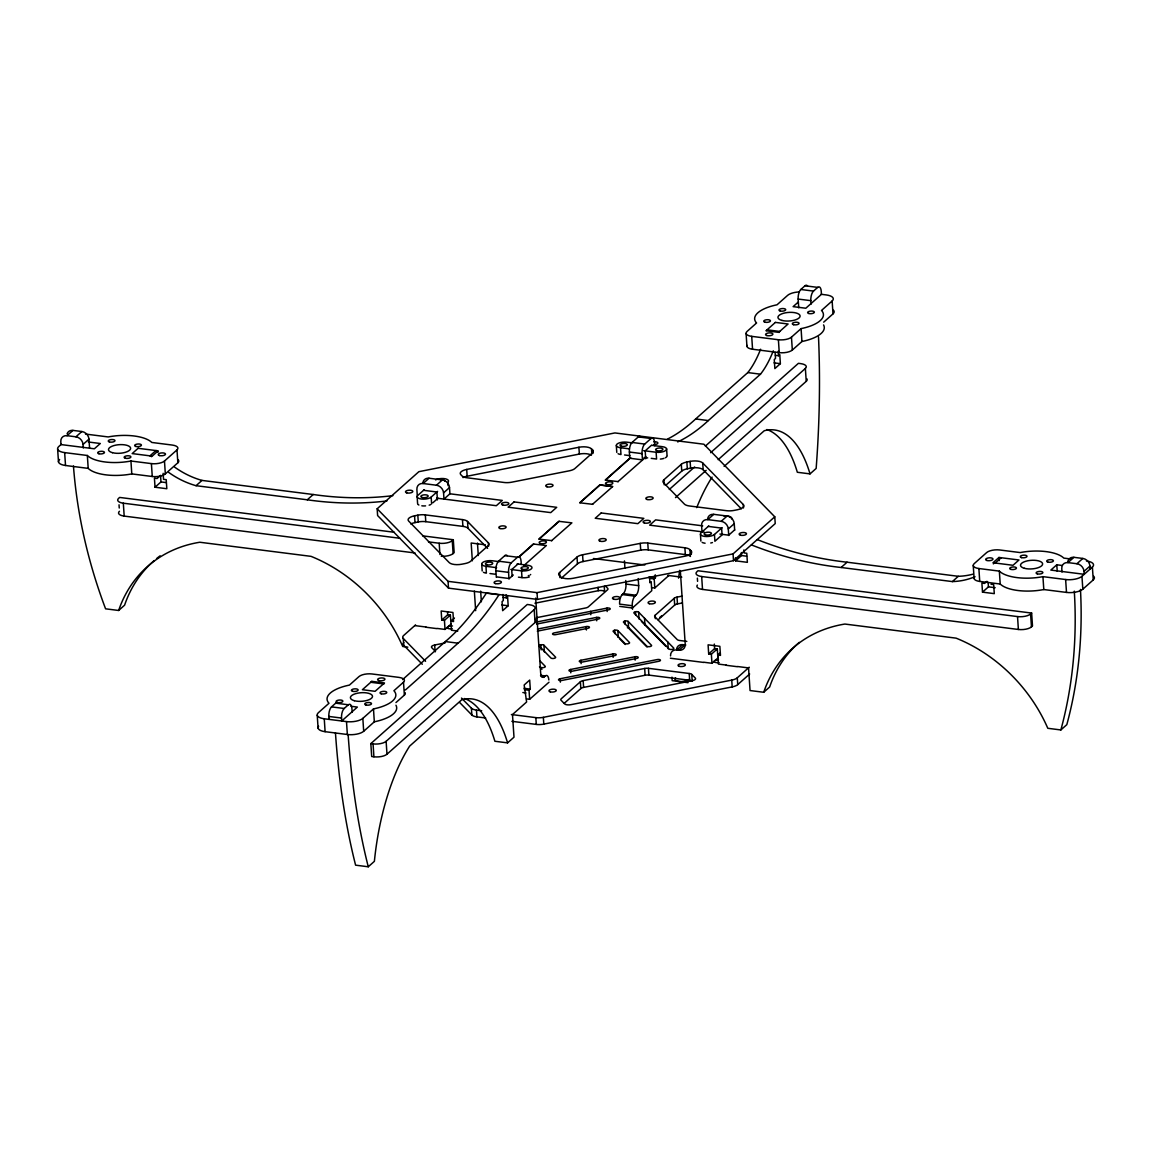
<?xml version="1.0" encoding="UTF-8"?>
<svg xmlns="http://www.w3.org/2000/svg" width="1152" height="1152" viewBox="0 0 1152 1152"><rect width="100%" height="100%" fill="white"/><g stroke="black" fill="none" stroke-linecap="round" stroke-linejoin="round"><path stroke-width="1.5" d="M88.33 441.994L100.296 443.506L94.363 448.79L60.984 444.571L60.797 441.619A7.387 6.077 48.4 0 1 67.018 435.686L72.965 430.402L81.864 431.525A7.387 6.077 48.4 0 1 88.978 439.157L89.568 447.955M61.358 444.24L58.752 446.558A12.312 4.795 -3.8 0 0 64.656 452.606L87.35 455.486A34.459 13.406 -3.8 0 0 130.939 461.016L151.402 463.608A9.85 3.83 -3.8 0 0 164.477 461.03L176.99 449.899A9.85 3.83 -3.8 0 0 172.267 445.061L151.79 442.454A34.459 13.406 -3.8 0 0 108.202 436.939L85.507 434.059M67.018 435.686L75.917 436.81L81.864 431.525M83.275 447.97L83.045 444.442L88.978 439.157M160.661 475.344L157.09 478.512L154.426 478.166L155.03 487.224L166.824 488.722L166.219 479.664L163.541 479.333L163.152 473.299M59.602 459.461A12.312 4.795 -3.8 0 0 65.52 465.494L88.2 468.374A34.459 13.406 -3.8 0 0 131.789 473.904L152.266 476.496A9.85 3.83 -3.8 0 0 165.326 473.918L177.854 462.787A9.85 3.83 -3.8 0 0 178.186 459.835M155.03 487.224L160.978 481.939L166.032 482.573M168.682 472.406A80.698 66.47 48.4 0 0 196.056 485.698L202.003 480.413L313.229 494.51A350.798 288.936 48.4 0 0 392.89 495.662M73.454 465.998A496.541 408.989 48.4 0 0 105.581 608.818L118.642 610.474L124.589 605.189A144.562 119.074 48.4 0 1 154.181 560.578M196.056 485.698L307.282 499.795L313.229 494.51M377.165 508.781L418.882 471.672L614.909 432.936L703.886 444.226L774.778 516.802L775.224 523.584L733.507 560.693L537.48 599.414L448.502 588.139L377.611 515.563L377.165 508.781L448.056 581.342L537.019 592.632L733.061 553.896L774.778 516.802M423.101 483.523L429.048 478.238L442.397 479.923A7.387 6.077 48.4 0 1 449.51 487.57L449.928 493.79L443.981 499.075L443.563 492.854A7.387 6.077 48.4 0 0 436.45 485.222L423.101 483.523A7.387 6.077 48.4 0 0 416.88 489.47L417.312 496.022M424.238 489.701L417.83 495.403A7.387 2.88 -3.8 0 0 421.373 499.032A7.387 2.88 -3.8 0 0 431.165 497.102L437.587 491.386M436.45 485.222L442.397 479.923M443.563 492.854L449.51 487.57M432.907 502.747L438.034 498.182M428.486 541.886L439.186 543.24A9.85 3.83 -3.8 0 0 452.261 540.662L453.298 539.741L454.162 552.629L453.11 553.565A9.85 3.83 -3.8 0 1 441.245 556.258M415.555 624.902L403.632 635.515A9.85 3.83 -3.8 0 0 403.286 638.467L403.733 645.264L422.309 664.272M329.04 719.381L328.838 716.443A7.387 3.053 -82.8 0 1 331.517 706.882L335.693 703.166A7.387 3.053 -82.8 0 1 338.04 703.181M798.739 307.843L798.149 299.059A7.387 3.053 -82.8 0 1 800.827 289.483L805.003 285.768L817.675 287.381A7.387 3.053 -82.8 0 1 821.261 291.384L821.448 294.322L805.81 308.232L793.123 306.634L798.35 301.997M496.325 577.31L495.893 570.758A7.387 3.053 -82.8 0 1 498.571 561.182L504.821 555.624A7.387 3.053 -82.8 0 1 507.168 555.638M618.264 481.622L605.246 480.082L629.798 458.251L629.381 452.03A7.387 3.053 -82.8 0 1 632.059 442.454L638.309 436.896L650.995 438.494A7.387 3.053 -82.8 0 1 654.566 442.512L654.797 445.781M454.45 618.019L450.878 621.202L453.557 621.533L452.952 612.49L441.158 610.992L441.763 620.035L447.71 614.75L450.374 615.096L451.483 630.245L457.805 631.051M351.014 706.277L357.365 707.083L341.712 720.994L341.525 718.056A7.387 3.053 -82.8 0 1 344.203 708.48L348.365 704.779A7.387 3.053 -82.8 0 1 351.95 708.782L352.181 712.296M811.066 304.186L810.821 300.658A7.387 3.053 -82.8 0 1 813.499 291.096L817.675 287.381M441.763 620.035L444.427 620.381L450.374 615.096M508.997 578.923L508.565 572.357A7.387 3.053 -82.8 0 1 511.243 562.795L517.507 557.222A7.387 3.053 -82.8 0 1 521.078 561.226L521.294 564.336M629.798 458.251L642.47 459.864L642.053 453.643A7.387 3.053 -82.8 0 1 644.731 444.067L650.995 438.494M519.149 556.661L533.362 544.018L546.365 545.558L523.858 565.574M519.12 556.906L533.678 543.96M539.208 539.035L559.195 521.251M580.061 502.704L600.048 484.92L612.734 486.533L592.416 504.374M605.578 480.01L630.72 457.646M517.954 564.019L511.69 569.578L512.122 575.914M651.442 445.291L645.192 450.85L645.71 458.77M437.141 628.43L445.032 629.424L450.979 624.139M513.274 574.992L509.314 578.52L496.627 576.907M551.563 540.706L571.882 522.864L558.878 521.323L538.877 539.107L551.894 540.648M617.933 481.68L646.056 456.898M402.581 679.622L445.363 641.563A350.798 144.691 -82.8 0 0 486.331 593.15L499.003 594.763A350.798 144.691 -82.8 0 1 458.05 643.176L405.893 689.544A80.698 33.278 -82.8 0 1 404.669 690.163M667.354 439.171A350.798 144.691 -82.8 0 0 695.664 418.954L747.806 372.571A80.698 33.278 -82.8 0 0 760.608 349.214M362.837 718.373L373.478 708.912A34.459 13.406 -3.8 0 0 393.912 690.739L403.502 682.2A9.85 3.83 -3.8 0 0 398.779 677.362L372.096 673.978A9.85 3.83 -3.8 0 0 359.021 676.555L349.43 685.094A34.459 13.406 -3.8 0 0 328.982 703.267L318.355 712.728A12.312 4.795 -3.8 0 0 324.259 718.776L346.493 721.598A12.312 4.795 -3.8 0 0 362.837 718.373L363.686 731.275A12.312 4.795 -3.8 0 1 347.357 734.501L325.109 731.678A12.312 4.795 -3.8 0 1 318.614 726.25M799.344 291.931A12.312 4.795 -3.8 0 0 787.651 295.344L777.01 304.805A34.459 13.406 -3.8 0 0 756.576 322.978L746.986 331.517A9.85 3.83 -3.8 0 0 751.709 336.355L778.392 339.739A9.85 3.83 -3.8 0 0 791.467 337.147L801.072 328.622A34.459 13.406 -3.8 0 0 821.506 310.45L832.147 300.974A12.312 4.795 -3.8 0 0 826.229 294.926L821.102 294.278M503.165 597.427L506.333 597.83L507.586 596.707L508.19 605.765L502.661 610.675L502.056 601.632L503.309 600.509L502.906 594.475M775.368 355.334L778.536 355.738L779.789 354.629L780.379 363.672L774.864 368.582L774.259 359.539L775.512 358.43L775.109 352.397M677.664 441.922A350.798 144.691 -82.8 0 0 708.336 420.566L760.478 374.184A80.698 33.278 -82.8 0 0 773.294 350.813M363.686 731.275L374.328 721.8A34.459 13.406 -3.8 0 0 395.957 705.24M395.971 702.562L404.366 695.088A9.85 3.83 -3.8 0 0 405.072 692.597M747.058 345.413A9.85 3.83 -3.8 0 0 752.558 349.243L779.256 352.627A9.85 3.83 -3.8 0 0 792.331 350.05L801.922 341.51A34.459 13.406 -3.8 0 0 823.55 324.936M823.694 322.157L832.997 313.877A12.312 4.795 -3.8 0 0 833.429 310.176M691.142 550.886A9.85 3.83 -3.8 0 1 685.238 556.128L573.034 578.304A9.85 3.83 -3.8 0 1 560.448 576.706L559.267 575.496A9.85 3.83 -3.8 0 1 559.613 572.544L577.008 557.064A9.85 3.83 -3.8 0 1 582.566 554.774L640.253 543.37A9.85 3.83 -3.8 0 1 647.77 543.082L684.893 547.79A9.85 3.83 -3.8 0 1 689.962 549.677L691.142 550.886L691.373 554.285M743.285 504.504A9.85 3.83 -3.8 0 1 737.381 509.76L734.112 510.408A9.85 3.83 -3.8 0 1 726.61 510.696L689.486 505.987A9.85 3.83 -3.8 0 1 684.418 504.101L663.552 482.746A9.85 3.83 -3.8 0 1 663.898 479.794L681.307 464.314A9.85 3.83 -3.8 0 1 686.866 462.024L690.12 461.376A9.85 3.83 -3.8 0 1 702.706 462.974L743.285 504.504L743.515 507.902M370.829 743.616L527.27 604.483L529.488 604.771A9.85 3.83 -3.8 0 1 534.211 609.61L535.075 622.498L386.986 754.214A9.85 3.83 -3.8 0 1 373.91 756.792L371.693 756.518L370.829 743.616L373.061 743.904A9.85 3.83 -3.8 0 0 386.122 741.312L534.211 609.61M705.413 446.054L798.422 363.326L800.64 363.614A9.85 3.83 -3.8 0 1 805.378 368.453L806.227 381.341L718.171 459.662M561.398 578.146L577.469 563.846A9.85 3.83 -3.8 0 1 583.027 561.557L640.714 550.166A9.85 3.83 -3.8 0 1 648.23 549.878L685.339 554.573A9.85 3.83 -3.8 0 1 689.587 555.826M665.698 485.381L681.754 471.096A9.85 3.83 -3.8 0 1 687.312 468.806L690.581 468.158A9.85 3.83 -3.8 0 1 703.166 469.757L741.283 508.781M669.283 489.485L694.642 466.934M710.64 452.693L805.378 368.453M675.475 497.621L706.162 470.333M724.133 466.416L764.237 430.747A144.562 59.63 -82.8 0 1 810.029 473.89L816.149 468.446A496.541 204.811 -82.8 0 0 818.51 336.974M632.52 609.278L632.275 605.736L619.603 604.123A7.387 3.053 -82.8 0 1 622.282 594.562L623.318 593.626A7.387 3.053 -82.8 0 0 625.997 584.064L625.766 580.493M702.014 531.792L701.597 525.571A7.387 6.077 48.4 0 1 707.818 519.624L713.765 514.339L727.114 516.038A7.387 6.077 48.4 0 1 734.242 523.67L734.674 530.222M708.797 525.946L701.107 532.786A7.387 2.88 -3.8 0 0 704.65 536.414A7.387 2.88 -3.8 0 0 714.442 534.485L722.146 527.63M464.429 698.53A144.562 59.63 -82.8 0 1 494.899 741.269L507.586 742.867L513.994 737.179L512.482 714.557L526.622 701.986L524.16 684.994L529.69 680.083L530.294 689.126L529.042 690.25L524.29 689.645M541.051 676.454L544.219 676.858L545.27 675.936A7.387 3.053 -82.8 0 1 548.842 679.939M632.275 605.736A7.387 3.053 -82.8 0 1 634.954 596.16L636.005 595.238A7.387 3.053 -82.8 0 0 638.683 585.662L638.208 578.549M649.44 578.333L654.192 578.938L655.445 577.829L655.243 574.805M707.818 519.624L721.166 521.323L727.114 516.038M526.478 698.89L529.646 699.293L549 682.2M651.629 587.592L654.797 587.981L668.923 575.424M728.726 535.507L728.294 528.955L734.242 523.67M722.592 534.427L714.902 541.267L714.442 534.485M734.645 529.891L728.698 535.176L719.928 534.053M335.462 732.989A496.541 204.811 -82.8 0 0 355.594 865.166L368.266 866.779L374.386 861.336A144.562 59.63 -82.8 0 1 409.651 746.107L461.808 699.725A144.562 59.63 -82.8 0 1 507.586 742.867M580.378 681.754L561.24 698.774A4.925 1.915 -3.8 0 0 561.067 700.243L564.61 703.872A4.925 1.915 -3.8 0 0 570.902 704.678L692.352 680.674A4.925 1.915 -3.8 0 0 695.304 678.053L691.762 674.424A4.925 1.915 -3.8 0 0 689.227 673.488L648.432 668.318A4.925 1.915 -3.8 0 0 644.674 668.462L583.157 680.616A4.925 1.915 -3.8 0 0 580.378 681.754L580.824 688.55L564.25 703.296M686.808 641.39L679.709 640.483A4.925 1.915 -3.8 0 1 677.174 639.547L654.926 616.766A4.925 1.915 -3.8 0 1 655.099 615.298L674.237 598.277A4.925 1.915 -3.8 0 1 677.016 597.125L681.912 596.16M658.109 619.805L674.683 605.059A4.925 1.915 -3.8 0 1 677.462 603.922L682.358 602.957M735.394 557.813L735.595 560.837L741.542 555.552L746.582 556.186M670.55 655.891A7.387 6.077 48.4 0 1 676.771 649.944L682.718 644.659L684.95 644.947A7.387 6.077 48.4 0 0 685.814 645.005M676.771 649.944L679.003 650.232L684.95 644.947M726.307 665.093L718.416 664.085L717.811 655.042L720.475 655.387L719.87 646.33L708.091 644.832L708.682 653.89L714.629 648.605L717.307 648.936L717.898 657.979L711.965 663.278L704.059 662.27M708.682 653.89L711.36 654.221L717.307 648.936M717.811 655.042L720.187 652.925M751.406 544.896A350.798 288.936 48.4 0 0 841.133 567.49L847.08 562.205L958.291 576.302A80.698 66.47 48.4 0 0 973.08 574.142M511.387 714.528L535.838 717.624A9.85 3.83 -3.8 0 0 543.355 717.336L731.736 680.112A9.85 3.83 -3.8 0 0 737.28 677.822L749.218 667.21M511.848 721.31L536.285 724.406A9.85 3.83 -3.8 0 0 543.802 724.118L732.182 686.909A9.85 3.83 -3.8 0 0 737.741 684.605L749.664 674.006M737.424 666.504L748.555 667.915L750.053 690.538L763.718 692.266L769.666 686.981A144.562 119.074 48.4 0 1 799.258 642.384M841.133 567.49L952.358 581.587L958.291 576.302M998.957 557.453L993.01 562.738L1013.026 565.286L1018.973 559.987L998.957 557.453L999.173 560.678M986.947 581.314L984.571 583.43L981.893 583.099L982.498 592.142L994.291 593.64L993.686 584.582L991.022 584.251M982.498 592.142L988.445 586.858L995.184 587.707M1061.914 565.445L1056.787 564.782L1050.84 570.082L1084.205 574.301L1084.018 571.363A7.387 6.077 48.4 0 0 1076.89 563.731L1067.99 562.608A7.387 6.077 48.4 0 0 1061.77 568.541L1062 572.069M1067.99 562.608L1073.938 557.323L1082.837 558.446A7.387 6.077 48.4 0 1 1089.95 566.078L1090.152 569.016M1076.89 563.731L1082.837 558.446M1031.645 613.066L697.982 570.758L696.946 571.694A9.85 3.83 -3.8 0 0 701.669 576.533L1017.533 616.579A9.85 3.83 -3.8 0 0 1030.594 614.002L1031.645 613.066L1032.494 625.968L1031.458 626.89A9.85 3.83 -3.8 0 1 1018.382 629.467L702.518 589.421A9.85 3.83 -3.8 0 1 697.334 585.072M1084.018 571.363L1089.95 566.078M1070.77 558.979L1063.8 558.101A34.459 13.406 -3.8 0 0 1020.211 552.571L999.734 549.979A9.85 3.83 -3.8 0 0 986.674 552.557L974.146 563.688A9.85 3.83 -3.8 0 0 978.883 568.526L999.346 571.118A34.459 13.406 -3.8 0 0 1042.934 576.648L1065.629 579.528A12.312 4.795 -3.8 0 0 1081.958 576.302L1092.398 567.029A12.312 4.795 -3.8 0 0 1086.48 560.981M975.01 576.59A9.85 3.83 -3.8 0 0 979.733 581.429L1000.21 584.021A34.459 13.406 -3.8 0 0 1043.798 589.55L1066.493 592.416A12.312 4.795 -3.8 0 0 1082.822 589.19L1093.248 579.917A12.312 4.795 -3.8 0 0 1093.68 576.23M763.718 692.266A144.562 119.074 48.4 0 1 844.891 624.053L956.102 638.15A144.562 119.074 48.4 0 1 1047.802 728.294L1060.862 729.95L1066.81 724.666A496.541 408.989 48.4 0 0 1080.461 589.406M592.675 450.072A9.85 3.83 -3.8 0 1 592.33 453.024L574.92 468.504A9.85 3.83 -3.8 0 1 569.376 470.794L511.675 482.198A9.85 3.83 -3.8 0 1 504.173 482.486L467.05 477.778A9.85 3.83 -3.8 0 1 461.981 475.891L460.8 474.682A9.85 3.83 -3.8 0 1 466.704 469.44L578.909 447.264A9.85 3.83 -3.8 0 1 591.494 448.862L592.675 450.072L592.891 453.47M462.974 477.59A9.85 3.83 -3.8 0 1 467.15 476.222L579.355 454.061A9.85 3.83 -3.8 0 1 591.422 455.227M488.376 542.837A9.85 3.83 -3.8 0 1 488.045 545.789L470.635 561.254A9.85 3.83 -3.8 0 1 465.077 563.558L461.808 564.206A9.85 3.83 -3.8 0 1 449.237 562.608L408.658 521.064A9.85 3.83 -3.8 0 1 414.547 515.822L417.816 515.174A9.85 3.83 -3.8 0 1 425.333 514.886L462.456 519.595A9.85 3.83 -3.8 0 1 467.525 521.467L488.376 542.837L488.606 546.221M410.832 523.973A9.85 3.83 -3.8 0 1 415.008 522.605L418.277 521.957A9.85 3.83 -3.8 0 1 425.779 521.669L462.902 526.378A9.85 3.83 -3.8 0 1 467.971 528.264L487.613 548.366M534.931 603.216L598.291 590.702A4.925 1.915 -3.8 0 1 604.584 591.494L604.238 586.411M536.386 617.702L585.59 607.982A4.925 1.915 -3.8 0 0 588.37 606.83L607.507 589.81A4.925 1.915 -3.8 0 0 607.68 588.341L605.318 585.922M536.674 622.008L606.931 608.126A2.462 0.965 -3.8 0 1 610.085 608.53A2.462 0.965 -3.8 0 1 608.602 609.84L536.602 624.067M435.485 651.485L431.726 647.626A4.925 1.915 -3.8 0 1 434.678 645.005L444.47 643.075A4.925 1.915 -3.8 0 1 445.09 642.974M537.365 629.093L596.506 617.414A2.462 0.965 -3.8 0 1 599.645 617.803A2.462 0.965 -3.8 0 1 598.176 619.114L537.293 631.152M586.181 626.587L554.17 632.909A2.462 0.965 -3.8 0 0 552.686 634.234A2.462 0.965 -3.8 0 0 555.84 634.622L587.851 628.301A2.462 0.965 -3.8 0 0 589.32 626.99A2.462 0.965 -3.8 0 0 586.181 626.587L586.411 629.986M580.896 660.283L612.907 653.962A2.462 0.965 -3.8 0 1 616.061 654.365A2.462 0.965 -3.8 0 1 614.578 655.675L582.566 661.997A2.462 0.965 -3.8 0 1 579.427 661.594A2.462 0.965 -3.8 0 1 580.896 660.283L581.126 663.682M570.571 669.47L634.939 656.755A2.462 0.965 -3.8 0 1 638.078 657.158A2.462 0.965 -3.8 0 1 636.61 658.469L572.242 671.184A2.462 0.965 -3.8 0 1 569.102 670.781A2.462 0.965 -3.8 0 1 570.571 669.47L570.802 672.854M560.146 678.744L657.173 659.578A2.462 0.965 -3.8 0 1 660.326 659.966A2.462 0.965 -3.8 0 1 658.843 661.277L561.816 680.458A2.462 0.965 -3.8 0 1 558.662 680.054A2.462 0.965 -3.8 0 1 560.146 678.744L560.376 682.142M580.824 688.55A4.925 1.915 -3.8 0 1 583.603 687.398L645.12 675.245A4.925 1.915 -3.8 0 1 648.878 675.101L689.674 680.27A4.925 1.915 -3.8 0 1 692.208 681.221L691.762 674.424M800.827 289.483L813.499 291.096M798.149 299.059L810.821 300.658M774.043 362.866L780.379 363.672M747.806 372.571L760.478 374.184M695.664 418.954L708.336 420.566M632.059 442.454L644.731 444.067M632.131 442.843L626.789 442.166A7.387 2.88 -3.8 0 0 616.997 444.096A7.387 2.88 -3.8 0 0 620.539 447.725L629.438 448.862M651.715 445.32L662.386 446.674A7.387 2.88 -3.8 0 1 665.928 450.302A7.387 2.88 -3.8 0 1 656.122 452.246L643.666 450.662M810.029 473.89L797.342 472.277A144.562 59.63 -82.8 0 0 766.858 429.538M629.381 452.03L642.053 453.643M624.542 454.968L629.885 455.645M644.126 457.445L647.683 457.906M651.24 458.352L656.582 459.029L656.122 452.246M612.403 486.605L599.731 484.992L579.73 502.776L592.733 504.317M423.547 490.306L436.896 492.005L437.429 499.925M449.582 493.747L502.272 500.414L496.325 505.714L436.608 498.139M702.72 525.845L655.618 519.869L649.67 525.154L704.117 532.051M708.278 526.406L721.613 528.106L722.045 534.442M735.595 560.837L747.374 562.334L746.784 553.277L744.106 552.946L743.904 549.922M394.243 532.253L119.65 497.434L118.598 498.355A9.85 3.83 -3.8 0 0 123.322 503.194L399.931 538.272M422.654 535.853L453.298 539.741M485.338 544.81L471.168 543.01L472.349 560.808M593.424 558.518L644.818 565.027M667.829 575.395L681.797 577.166M504.821 555.624L517.507 557.222M649.109 577.022L655.445 577.829M498.571 561.182L511.243 562.795M499.32 561.658L492.206 560.75A7.387 2.88 -3.8 0 0 482.4 562.68A7.387 2.88 -3.8 0 0 485.942 566.309L496.627 567.662M517.118 563.904L527.789 565.258A7.387 2.88 -3.8 0 1 531.331 568.886A7.387 2.88 -3.8 0 1 521.539 570.83L510.854 569.477M119.462 511.258A9.85 3.83 -3.8 0 0 124.186 516.096L415.066 552.974M625.997 584.064L638.683 585.662M495.893 570.758L508.565 572.357M489.96 573.552L495.288 574.229M518.429 577.166L521.986 577.613A7.387 2.88 -3.8 0 0 529.33 576.95M623.318 593.626L636.005 595.238M622.282 594.562L634.954 596.16M619.747 606.384L632.434 607.997L651.773 590.674L651.168 581.63L649.915 582.739L649.512 576.706M501.854 604.958L508.19 605.765M414.893 625.608L426.01 627.019M425.693 627.192L436.81 628.603M670.378 658.224L703.742 662.443M725.99 665.266L737.107 666.677M445.363 641.563L458.05 643.176M407.851 647.15L402.725 646.502A144.562 119.074 48.4 0 0 311.04 556.358L199.814 542.246A144.562 119.074 48.4 0 0 118.642 610.474M688.003 682.675L672.192 680.659L671.962 677.131M540.518 675.331L545.27 675.936M523.958 688.32L530.294 689.126M522.85 692.525L526.018 692.928M461.491 698.069L471.413 708.206A9.85 3.83 -3.8 0 0 476.482 710.093L481.709 710.755M459.475 702.317L471.859 715.003A9.85 3.83 -3.8 0 0 476.928 716.89L485.654 717.984M335.693 703.166L348.365 704.779M331.517 706.882L344.203 708.48M328.838 716.443L341.525 718.056M638.611 612.144L673.704 648.072A2.462 0.965 -3.8 0 1 672.221 649.382A2.462 0.965 -3.8 0 1 669.082 648.979L633.989 613.066A2.462 0.965 -3.8 0 1 635.472 611.755A2.462 0.965 -3.8 0 1 638.611 612.144L639.058 618.941A2.462 0.965 -3.8 0 0 638.77 618.725M641.434 621.36L665.798 646.301M628.186 621.432L651.456 645.25A2.462 0.965 -3.8 0 1 649.987 646.56A2.462 0.965 -3.8 0 1 646.834 646.171L623.563 622.339A2.462 0.965 -3.8 0 1 625.032 621.029A2.462 0.965 -3.8 0 1 628.186 621.432L628.632 628.214L647.006 647.021M617.861 630.605L629.438 642.456A2.462 0.965 -3.8 0 1 627.97 643.766A2.462 0.965 -3.8 0 1 624.816 643.378L613.238 631.526A2.462 0.965 -3.8 0 1 614.722 630.216A2.462 0.965 -3.8 0 1 617.861 630.605L618.307 637.402A2.462 0.965 -3.8 0 0 618.019 637.186M619.474 638.582L625.262 644.501M543.931 645.221L555.509 657.072A2.462 0.965 -3.8 0 1 554.026 658.382A2.462 0.965 -3.8 0 1 550.886 657.979L539.309 646.128A2.462 0.965 -3.8 0 1 540.778 644.818A2.462 0.965 -3.8 0 1 543.931 645.221L544.378 652.003M540.288 661.234L545.184 666.245A2.462 0.965 -3.8 0 1 543.715 667.555A2.462 0.965 -3.8 0 1 540.562 667.166M539.51 666.763L541.958 669.269M403.286 638.467L425.578 661.291M1092.398 567.029L1093.248 579.917M1081.958 576.302L1082.822 589.19M1065.629 579.528L1066.493 592.416M1056.787 564.782L1057.219 571.234M1042.934 576.648L1043.798 589.55M1030.594 614.002L1031.458 626.89M1017.533 616.579L1018.382 629.467M999.346 571.118L1000.21 584.021M988.142 582.336L988.445 586.858M978.883 568.526L979.733 581.429M973.253 565.69L974.117 578.592M832.147 300.974L832.997 313.877M801.072 328.622L801.922 341.51M791.467 337.147L792.331 350.05M778.392 339.739L779.256 352.627M778.234 351.216L778.536 355.738M751.709 336.355L752.558 349.243M746.093 333.518L746.942 346.421M741.341 552.528L741.542 555.552M733.061 553.896L733.507 560.693M737.28 677.822L737.741 684.605M731.736 680.112L732.182 686.909M702.706 462.974L703.166 469.757M714.326 644.069L714.629 648.605M711.36 654.221L711.965 663.278M700.43 534.298L700.877 541.08M701.669 576.533L702.518 589.421M690.12 461.376L690.581 468.158M697.363 578.131L697.579 581.357M686.866 462.024L687.312 468.806M689.962 549.677L690.408 556.459M681.307 464.314L681.754 471.096M684.893 547.79L685.339 554.573M689.227 673.488L689.674 680.27M680.371 571.306L685.224 644.299A7.387 6.077 48.4 0 1 679.003 650.232M677.016 597.125L677.462 603.922M666.605 448.805L667.051 455.587M674.237 598.277L674.683 605.059M663.898 479.794L664.243 484.877M667.8 642.024L668.246 648.806M654.192 578.938L654.797 587.981M655.099 615.298L655.33 618.682M647.77 543.082L648.23 549.878M640.253 543.37L640.714 550.166M648.432 668.318L648.878 675.101M644.515 618.192L644.976 624.989M644.674 668.462L645.12 675.245M635.472 611.755L635.688 615.139M634.939 656.755L635.155 660.139M620.539 447.725L620.986 454.522A7.387 2.88 -3.8 0 1 618.077 453.715M624.456 560.909L624.931 568.037M616.32 445.608L616.781 452.39M625.032 621.029L625.262 624.427M614.722 630.216L614.938 633.6M612.907 653.962L613.138 657.36M606.931 608.126L607.162 611.525M591.494 448.862L591.826 453.96M598.061 587.304L598.291 590.702M596.506 617.414L596.736 620.798M590.602 611.366L590.818 614.75M578.909 447.264L579.355 454.061M582.566 554.774L583.027 561.557M577.008 557.064L577.469 563.846M583.157 680.616L583.603 687.398M559.613 572.544L559.944 577.627M540.778 644.818L541.123 649.901M537.019 592.632L537.48 599.414M535.68 598.09L540.648 672.854A7.387 3.053 -82.8 0 0 544.219 676.858M543.355 717.336L543.802 724.118M535.838 717.624L536.285 724.406M521.539 570.83L521.986 577.613M529.042 690.25L529.646 699.293M506.131 594.806L506.333 597.83M485.942 566.309L486.389 573.106A7.387 2.88 -3.8 0 1 483.48 572.299M481.723 564.192L482.184 570.974M477.461 543.067L478.296 555.523M480.658 591.134L481.363 601.805M466.704 469.44L467.15 476.222M474.35 591.077L475.661 610.661M467.525 521.467L467.971 528.264M476.482 710.093L476.928 716.89M462.456 519.595L462.902 526.378M471.413 708.206L471.859 715.003M452.261 540.662L453.11 553.565M448.085 485.654L447.854 482.256A7.387 2.88 -3.8 0 0 445.162 478.757A7.387 2.88 -3.8 0 0 435.542 479.88M448.056 581.342L448.502 588.139M447.509 611.741L447.71 614.75M444.427 620.381L445.032 629.424M439.186 543.24L439.934 554.53M431.165 497.102L431.626 503.885M434.678 645.005L435.125 651.802M425.333 514.886L425.779 521.669M417.154 496.915L417.6 503.698M417.816 515.174L418.277 521.957M414.547 515.822L415.008 522.605M403.502 682.2L404.366 695.088M386.122 741.312L386.986 754.214M373.478 708.912L374.328 721.8M373.061 743.904L373.91 756.792M346.493 721.598L347.357 734.501M324.259 718.776L325.109 731.678M317.232 715.234L318.082 728.136M176.99 449.899L177.854 462.787M164.477 461.03L165.326 473.918M160.574 475.906L160.978 481.939M151.402 463.608L152.266 476.496M130.939 461.016L131.789 473.904M123.322 503.194L124.186 516.096M119.03 504.806L119.246 508.032M87.35 455.486L88.2 468.374M64.656 452.606L65.52 465.494M57.629 449.064L58.493 461.966M430.589 504.576A7.387 2.88 -3.8 0 1 429.163 505.166M425.578 505.872A7.387 2.88 -3.8 0 1 421.819 505.814M418.896 505.022A7.387 2.88 -3.8 0 1 418.018 504.403M440.87 479.995A3.686 1.44 -3.8 0 1 444.859 481.075M712.44 542.549A7.387 2.88 -3.8 0 1 710.726 542.995M705.096 543.211A7.387 2.88 -3.8 0 1 702.173 542.405M723.83 515.966A7.387 2.88 -3.8 0 1 731.722 518.89M688.91 679.478A7.387 2.88 -3.8 0 1 679.104 681.408A7.387 2.88 -3.8 0 1 675.562 677.779M661.507 615.816A7.387 2.88 -3.8 0 1 659.88 617.256M666.965 456.336A7.387 2.88 -3.8 0 1 665.338 457.776M663.926 458.366A7.387 2.88 -3.8 0 1 660.341 459.072M806.933 378.85A9.85 3.83 -3.8 0 1 806.227 381.341M368.266 866.779A496.541 204.811 -82.8 0 1 348.134 734.602M1074.298 591.134A496.541 408.989 48.4 0 1 1060.862 729.95M653.875 441.806A3.686 1.44 -3.8 0 1 657.864 443.074A3.686 1.44 -3.8 0 1 653.544 444.672M530.64 574.459A3.686 1.44 -3.8 0 1 530.352 574.834M529.128 575.467A3.686 1.44 -3.8 0 1 528.278 575.683M627.365 627.739A2.462 0.965 -3.8 0 1 628.632 628.214M403.733 645.264A9.85 3.83 -3.8 0 1 403.819 642.542M719.093 662.501A3.686 1.44 -3.8 0 1 715.118 662.342A3.686 1.44 -3.8 0 1 714.499 660.787M715.018 660.442A3.686 1.44 -3.8 0 1 718.488 659.765M452.16 628.661A3.686 1.44 -3.8 0 1 447.235 627.509A3.686 1.44 -3.8 0 1 452.477 625.982M534.902 619.114A9.85 3.83 -3.8 0 1 535.075 622.498M156.528 558.619A144.562 119.074 48.4 0 1 160.142 555.811M75.917 436.81A7.387 6.077 48.4 0 1 83.045 444.442M721.166 521.323A7.387 6.077 48.4 0 1 728.294 528.955M993.384 563.904A2.462 2.03 48.4 0 1 995.227 563.026L1001.174 557.741A2.462 2.03 48.4 0 0 999.101 559.714M974.045 577.08A80.698 66.47 48.4 0 1 952.358 581.587M386.942 500.947A350.798 288.936 48.4 0 1 307.282 499.795M151.589 456.71A2.462 2.03 48.4 0 0 149.962 455.846L155.909 450.562A2.462 2.03 48.4 0 1 158.054 452.218M202.003 480.413A80.698 66.47 48.4 0 1 174.629 467.122M67.075 433.8A7.387 6.077 48.4 0 1 72.965 430.402M707.659 518.558A7.387 6.077 48.4 0 1 713.765 514.339M847.08 562.205A350.798 288.936 48.4 0 1 757.354 539.611M1067.818 561.528A7.387 6.077 48.4 0 1 1073.938 557.323M422.928 482.458A7.387 6.077 48.4 0 1 429.048 478.238M676.613 648.878A7.387 6.077 48.4 0 1 682.718 644.659M638.309 436.896A7.387 3.053 -82.8 0 1 640.973 437.342M371.29 682.128A2.462 1.022 -82.8 0 0 370.757 682.286L383.429 683.899A2.462 1.022 -82.8 0 1 384.106 683.798M678.542 578.16A144.562 59.63 -82.8 0 1 679.738 570.326M696.715 507.629A144.562 59.63 -82.8 0 1 712.094 477.115M779.126 332.453A2.462 1.022 -82.8 0 1 779.731 331.43L767.059 329.818A2.462 1.022 -82.8 0 0 766.555 330.581M805.003 285.768A7.387 3.053 -82.8 0 1 807.653 286.214M138.11 448.301L132.178 453.586L152.194 456.134L158.141 450.835L138.11 448.301M514.051 501.912L508.118 507.197L550.757 512.611L556.704 507.326L514.051 501.912M371.794 681.35L362.405 689.702L375.091 691.315L384.48 682.963L371.794 681.35M775.397 322.402L766.008 330.754L778.694 332.352L788.083 324L775.397 322.402M601.186 512.957L595.238 518.256L637.877 523.656L643.824 518.371L601.186 512.957M422.122 497.491A3.686 1.44 -3.8 0 0 428.126 496.296A3.686 1.44 -3.8 0 0 423.245 494.971A3.686 1.44 -3.8 0 0 422.122 497.491M705.398 534.874A3.686 1.44 -3.8 0 0 711.403 533.693A3.686 1.44 -3.8 0 0 706.522 532.354A3.686 1.44 -3.8 0 0 705.398 534.874M656.885 450.691A3.686 1.44 -3.8 0 0 662.89 449.51A3.686 1.44 -3.8 0 0 658.008 448.171A3.686 1.44 -3.8 0 0 656.885 450.691M621.288 446.184A3.686 1.44 -3.8 0 0 627.293 444.989A3.686 1.44 -3.8 0 0 622.411 443.664A3.686 1.44 -3.8 0 0 621.288 446.184M781.92 320.414A11.074 4.306 -3.8 0 0 799.92 316.858A11.074 4.306 -3.8 0 0 785.275 312.854A11.074 4.306 -3.8 0 0 781.92 320.414M766.843 335.563A3.686 1.44 -3.8 0 0 772.848 334.382A3.686 1.44 -3.8 0 0 767.966 333.043A3.686 1.44 -3.8 0 0 766.843 335.563M764.914 322.171A3.384 1.31 -3.8 0 0 770.414 321.091A3.384 1.31 -3.8 0 0 765.936 319.867A3.384 1.31 -3.8 0 0 764.914 322.171M793.541 324.691A3.384 1.31 -3.8 0 0 799.042 323.597A3.384 1.31 -3.8 0 0 794.578 322.373A3.384 1.31 -3.8 0 0 793.541 324.691M808.805 313.502A3.384 1.31 -3.8 0 0 814.32 312.422A3.384 1.31 -3.8 0 0 809.842 311.198A3.384 1.31 -3.8 0 0 808.805 313.502M780.178 310.997A3.384 1.31 -3.8 0 0 785.678 309.917A3.384 1.31 -3.8 0 0 781.214 308.693A3.384 1.31 -3.8 0 0 780.178 310.997M354.326 700.704A11.074 4.306 -3.8 0 0 372.341 697.147A11.074 4.306 -3.8 0 0 357.696 693.158A11.074 4.306 -3.8 0 0 354.326 700.704M378.893 680.616A3.686 1.44 -3.8 0 0 384.898 679.421A3.686 1.44 -3.8 0 0 380.016 678.096A3.686 1.44 -3.8 0 0 378.893 680.616M381.226 693.792A3.384 1.31 -3.8 0 0 386.726 692.712A3.384 1.31 -3.8 0 0 382.248 691.488A3.384 1.31 -3.8 0 0 381.226 693.792M352.584 691.286A3.384 1.31 -3.8 0 0 358.099 690.206A3.384 1.31 -3.8 0 0 353.621 688.982A3.384 1.31 -3.8 0 0 352.584 691.286M337.32 702.475A3.384 1.31 -3.8 0 0 342.821 701.381A3.384 1.31 -3.8 0 0 338.357 700.157A3.384 1.31 -3.8 0 0 337.32 702.475M365.962 704.981A3.384 1.31 -3.8 0 0 371.462 703.886A3.384 1.31 -3.8 0 0 366.984 702.662A3.384 1.31 -3.8 0 0 365.962 704.981M1024.445 568.31A11.074 4.306 -3.8 0 0 1042.459 564.754A11.074 4.306 -3.8 0 0 1027.814 560.765A11.074 4.306 -3.8 0 0 1024.445 568.31M986.933 560.491A3.686 1.44 -3.8 0 0 992.938 559.296A3.686 1.44 -3.8 0 0 988.056 557.971A3.686 1.44 -3.8 0 0 986.933 560.491M1021.464 557.611A3.384 1.31 -3.8 0 0 1026.965 556.531A3.384 1.31 -3.8 0 0 1022.486 555.307A3.384 1.31 -3.8 0 0 1021.464 557.611M1010.909 569.39A3.384 1.31 -3.8 0 0 1016.41 568.31A3.384 1.31 -3.8 0 0 1011.946 567.086A3.384 1.31 -3.8 0 0 1010.909 569.39M1037.333 573.869A3.384 1.31 -3.8 0 0 1042.834 572.774A3.384 1.31 -3.8 0 0 1038.355 571.565A3.384 1.31 -3.8 0 0 1037.333 573.869M1047.874 562.09A3.384 1.31 -3.8 0 0 1053.374 561.01A3.384 1.31 -3.8 0 0 1048.91 559.786A3.384 1.31 -3.8 0 0 1047.874 562.09M600.178 541.238A3.686 1.44 -3.8 0 0 606.182 540.058A3.686 1.44 -3.8 0 0 601.301 538.718A3.686 1.44 -3.8 0 0 600.178 541.238M406.771 492.869A3.686 1.44 -3.8 0 0 412.776 491.688A3.686 1.44 -3.8 0 0 407.894 490.349A3.686 1.44 -3.8 0 0 406.771 492.869M547.013 486.806A3.686 1.44 -3.8 0 0 553.018 485.626A3.686 1.44 -3.8 0 0 548.136 484.286A3.686 1.44 -3.8 0 0 547.013 486.806M540.418 543.528A3.686 1.44 -3.8 0 0 546.408 542.347A3.686 1.44 -3.8 0 0 541.526 541.022A3.686 1.44 -3.8 0 0 540.418 543.528M740.419 535.176A3.686 1.44 -3.8 0 0 746.424 533.995A3.686 1.44 -3.8 0 0 741.542 532.656A3.686 1.44 -3.8 0 0 740.419 535.176M647.107 499.493A3.686 1.44 -3.8 0 0 653.112 498.312A3.686 1.44 -3.8 0 0 648.23 496.973A3.686 1.44 -3.8 0 0 647.107 499.493M495.374 583.589A3.686 1.44 -3.8 0 0 501.379 582.394A3.686 1.44 -3.8 0 0 496.498 581.069A3.686 1.44 -3.8 0 0 495.374 583.589M500.083 528.538A3.686 1.44 -3.8 0 0 506.088 527.357A3.686 1.44 -3.8 0 0 501.206 526.032A3.686 1.44 -3.8 0 0 500.083 528.538M644.371 522.994A3.686 1.44 -3.8 0 0 650.376 521.813A3.686 1.44 -3.8 0 0 645.494 520.474A3.686 1.44 -3.8 0 0 644.371 522.994M606.787 484.502A3.686 1.44 -3.8 0 0 612.778 483.322A3.686 1.44 -3.8 0 0 607.896 481.982A3.686 1.44 -3.8 0 0 606.787 484.502M502.819 505.051A3.686 1.44 -3.8 0 0 508.824 503.856A3.686 1.44 -3.8 0 0 503.942 502.531A3.686 1.44 -3.8 0 0 502.819 505.051M550.253 691.848A3.686 1.44 -3.8 0 0 556.258 690.653A3.686 1.44 -3.8 0 0 551.376 689.328A3.686 1.44 -3.8 0 0 550.253 691.848M613.742 599.213A3.686 1.44 -3.8 0 0 619.747 598.032A3.686 1.44 -3.8 0 0 614.866 596.693A3.686 1.44 -3.8 0 0 613.742 599.213M649.325 603.72A3.686 1.44 -3.8 0 0 655.33 602.539A3.686 1.44 -3.8 0 0 650.448 601.214A3.686 1.44 -3.8 0 0 649.325 603.72M679.32 666.346A3.686 1.44 -3.8 0 0 685.31 665.165A3.686 1.44 -3.8 0 0 680.429 663.826A3.686 1.44 -3.8 0 0 679.32 666.346M112.45 452.678A11.074 4.306 -3.8 0 0 130.45 449.122A11.074 4.306 -3.8 0 0 115.819 445.118A11.074 4.306 -3.8 0 0 112.45 452.678M159.466 455.558A3.686 1.44 -3.8 0 0 165.47 454.378A3.686 1.44 -3.8 0 0 160.589 453.053A3.686 1.44 -3.8 0 0 159.466 455.558M125.338 458.222A3.384 1.31 -3.8 0 0 130.838 457.142A3.384 1.31 -3.8 0 0 126.36 455.918A3.384 1.31 -3.8 0 0 125.338 458.222M135.878 446.458A3.384 1.31 -3.8 0 0 141.379 445.363A3.384 1.31 -3.8 0 0 136.901 444.139A3.384 1.31 -3.8 0 0 135.878 446.458M109.454 441.979A3.384 1.31 -3.8 0 0 114.955 440.885A3.384 1.31 -3.8 0 0 110.491 439.675A3.384 1.31 -3.8 0 0 109.454 441.979M98.914 453.758A3.384 1.31 -3.8 0 0 104.414 452.664A3.384 1.31 -3.8 0 0 99.936 451.44A3.384 1.31 -3.8 0 0 98.914 453.758M522.288 569.275A3.686 1.44 -3.8 0 0 528.293 568.094A3.686 1.44 -3.8 0 0 523.411 566.755A3.686 1.44 -3.8 0 0 522.288 569.275M486.691 564.768A3.686 1.44 -3.8 0 0 492.696 563.573A3.686 1.44 -3.8 0 0 487.814 562.248A3.686 1.44 -3.8 0 0 486.691 564.768"/></g></svg>
